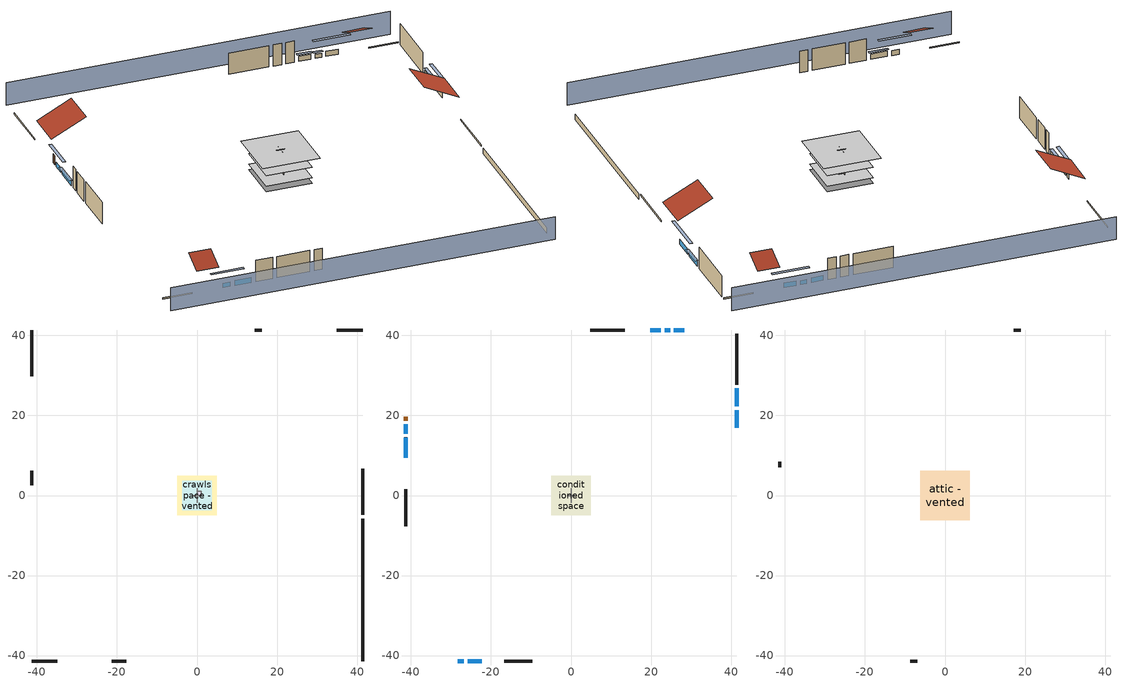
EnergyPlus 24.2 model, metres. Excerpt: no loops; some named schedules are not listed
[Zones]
central ac and furnace airloop ret air zone
 floor adiabatic (AdiabaticConst): 0,0 0,1 1,1 1,0 z0
 wall adiabatic (AdiabaticConst): 0,1 0,0 1,0 1,1 0,1 z0:1
 ceiling adiabatic (AdiabaticConst): 1,0 1,1 0,1 0,0 z1
crawlspace - vented
 floor foundation (Slab2 construction): -4.94,-4.94 -4.94,4.94 4.94,4.94 4.94,-4.94 z-0.91
 wall outside (RimJoist1 construction): 41.35,-4.85 41.35,6.67 z0.3:0.61
 wall outside (RimJoist2 construction): -41.35,-41.35 -34.95,-41.35 z0.3:0.61
 wall outside (RimJoist3 construction): -41.35,41.35 -41.35,29.83 z0.3:0.61
 wall outside (RimJoist4 construction): 41.35,41.35 34.95,41.35 z0.3:0.61
 wall foundation (FoundationWall1 construction): 41.35,-41.35 41.35,-5.78 z-0.91:0.3
garage
 floor foundation (Slab1 construction): -3.66,-3.66 -3.66,3.66 3.66,3.66 3.66,-3.66 z0
 wall outside (Wall1 construction): -21.31,-41.35 -17.66,-41.35 z0.3:5.18
 wall outside (Wall12 construction): 16.21,41.35 14.38,41.35 z0.3:5.18
 wall outside (Wall2 construction): -41.35,6.17 -41.35,2.51 z0.3:5.18
 wall to conditioned space (Wall5 construction Reversed): 0,-1.83 0,1.83 z0.3:5.18
 wall to conditioned space (Wall6 construction Reversed): 0.91,0 -0.91,0 z0.3:5.18
conditioned space
 floor to crawlspace - vented (Floor1 construction): -4.94,-4.94 -4.94,4.94 4.94,4.94 4.94,-4.94 z0.3
 floor to garage (Floor2 construction): -3.66,-3.66 -3.66,3.66 3.66,3.66 3.66,-3.66 z0.3
 floor adiabatic (AdiabaticFloorConstruction): -4.94,-4.94 -4.94,4.94 4.94,4.94 4.94,-4.94 z2.74
 wall outside (AdiabaticWallConstruction 1): -41.35,19.63 -41.35,18.72 z0.3:2.34
 wall outside (AdiabaticWallConstruction): 41.35,16.87 41.35,21.36 / 41.35,22.28 41.35,26.77 / -25.83,-41.35 -22.24,-41.35 z0.3:1.52; -28.36,-41.35 -26.76,-41.35 / -41.35,17.79 -41.35,15.42 z0.3:1.37; -41.35,14.49 -41.35,9.4 z0.3:1.43; 28.36,41.35 25.73,41.35 / 22.46,41.35 19.83,41.35 z0.3:1.46; 24.8,41.35 23.39,41.35 z0.3:1.25
 wall outside (Wall3 construction): 41.35,27.7 41.35,40.42 z0.3:5.18
 wall outside (Wall4 construction): -16.73,-41.35 -9.66,-41.35 z0.3:5.18
 wall outside (Wall7 construction): -41.35,1.58 -41.35,-7.65 z0.3:5.18
 wall outside (Wall8 construction): 13.45,41.35 4.83,41.35 z0.3:5.18
 window (WindowConstruction): 41.35,16.87 41.35,21.36 z0.3:1.52
 window (WindowConstruction 1): 41.35,22.28 41.35,26.77 z0.3:1.52
 window (WindowConstruction 2): -28.35,-41.35 -26.76,-41.35 z0.3:1.37
 window (WindowConstruction 3): -25.83,-41.35 -22.24,-41.35 z0.3:1.52
 window (WindowConstruction 4): -41.35,17.79 -41.35,15.42 z0.3:1.37
 window (WindowConstruction 5): -41.35,14.49 -41.35,9.4 z0.3:1.43
 window (WindowConstruction 6): 28.35,41.35 25.73,41.35 z0.3:1.46
 window (WindowConstruction 7): 24.8,41.35 23.39,41.35 z0.3:1.25
 window (WindowConstruction 8): 22.46,41.35 19.84,41.35 z0.3:1.46
 door (Door): -41.35,19.63 -41.35,18.72 z0.3:2.34
 ceiling adiabatic (AdiabaticFloorConstruction): 4.94,-4.94 4.94,4.94 -4.94,4.94 -4.94,-4.94 z2.74
attic - vented
 floor to conditioned space (Floor3 construction Reversed): -6.15,-6.15 -6.15,6.15 6.15,6.15 6.15,-6.15 z5.18
 wall outside (Wall10 construction): 18.91,41.35 17.13,41.35 z0.3:5.18
 wall outside (Wall11 construction): -41.35,8.47 -41.35,7.1 z0.3:5.18
 wall outside (Wall9 construction): -8.73,-41.35 -6.96,-41.35 z0.3:5.18
 roof outside (Roof1 construction): 41.35,15.94,5.18 33.89,15.94,8.91 33.89,7.6,8.91 41.35,7.6,5.18
 roof outside (Roof2 construction): -29.28,-41.35,5.18 -29.28,-37.11,7.3 -34.02,-37.11,7.3 -34.02,-41.35,5.18
 roof outside (Roof3 construction): 29.28,41.35,5.18 29.28,37.11,7.3 34.02,37.11,7.3 34.02,41.35,5.18
 roof outside (Roof4 construction): -41.35,20.56,5.18 -33.89,20.56,8.91 -33.89,28.9,8.91 -41.35,28.9,5.18
shading: 41.35,45.92 -41.35,45.92 / -41.35,-45.92 41.35,-45.92 z0:5.18; 41.35,24.1 41.35,14.12 41.96,14.12 41.96,24.1 z4.27; 41.35,27.08 41.35,21.98 41.96,21.98 41.96,27.08 z1.83; -24.02,-41.35 -31.1,-41.35 -31.1,-41.96 -24.02,-41.96 z4.11; -21.94,-41.35 -26.14,-41.35 -26.14,-41.96 -21.94,-41.96 z1.83; -41.35,12.68 -41.35,20.53 -41.96,20.53 -41.96,12.68 z4.11; -41.35,9.1 -41.35,14.8 -41.96,14.8 -41.96,9.1 z1.74; 22.99,41.35 31.1,41.35 31.1,41.96 22.99,41.96 z4.21; 23.08,41.35 25.11,41.35 25.11,41.96 23.08,41.96 z1.55; 19.53,41.35 22.76,41.35 22.76,41.96 19.53,41.96 z1.77
[Building]
Building 1: Terrain=Suburbs
[Site:Location]
Portland Intl Arpt_OR: Latitude {deg}=45.59; Longitude {deg}=-122.6; Time Zone {hr}=-8; Elevation {m}=33; Keep Site Location Information=Yes
[Site:GroundTemperature:Shallow]
10.2558, 8.96328, 8.85977, 9.47314, 11.9355, 14.3863, 16.5111, 17.8571, 17.9714, 16.8767, 14.8061, 12.4304
[Site:WaterMainsTemperature]
Calculation Method=Schedule; Temperature Schedule=mains temperature schedule
[Material] Roughness=Rough; Thermal Absorptance=0.9
Name | Thickness {m} | Conductivity {W/m-K} | Density {kg/m3} | Specific Heat {J/kg-K} | Solar Absorptance | Visible Absorptance
asphalt or fiberglass shingles | 0.00635 | 0.162714 | 1121.4 | 1465.45 | 0.85 | 0.85
ceiling loosefill ins | 0.254 | 0.0480833 | 16.02 | 1046.75 | 0.7 | 0.7
ceiling stud and cavity | 0.1397 | 0.104117 | 65.682 | 1177.47 | 0.7 | 0.7
concrete 4.0 in. | 0.1016 | 1.803125 | 2242.8 | 837.4 | 0.7 | 0.7
concrete 8.0 in. | 0.2032 | 1.803125 | 2242.8 | 837.4 | 0.7 | 0.7
door material | 0.04445 | 0.0612267 | 512.64 | 1214.23 | 0.7 | 0.7
floor covering | 0.0127 | 0.0433444 | 54.468 | 1339.84 | 0.6 | 0.6
floor rigid ins | 0.051816 | 0.029427 | 32.04 | 1214.23 | 0.7 | 0.7
floor rigid ins 1; wall rigid ins | 0.512978 | 0.029427 | 32.04 | 1214.23 | 0.7 | 0.7
floor stud and cavity | 0.1397 | 0.0972396 | 92.3553 | 1139.71 | 0.7 | 0.7
floor stud and cavity 1 | 0.1397 | 1.75129 | 37.0049 | 1207.88 | 0.7 | 0.7
furniture material conditioned space 1; furniture material garage 1 | 0.1524 | 0.115458 | 640.8 | 1214.23 | 0.6 | 0.6
gypsum board | 0.0127 | 0.160291 | 801 | 837.4 | 0.6 | 0.6
osb sheathing 0.5 in. | 0.0127 | 0.115458 | 512.64 | 1214.23 | 0.6 | 0.6
osb sheathing 0.5 in. 1; osb sheathing 0.5 in. 2; osb sheathing 0.5 in. 3 | 0.0127 | 0.115458 | 512.64 | 1214.23 | 0.7 | 0.7
osb sheathing 0.75 in. | 0.01905 | 0.115458 | 512.64 | 1214.23 | 0.7 | 0.7
rim joist stud and cavity | 0.0508 | 0.178688 | 50.32683 | 1063.81 | 0.6 | 0.6
roof rigid ins | 0.00281632 | 0.029427 | 32.04 | 1214.23 | 0.7 | 0.7
soil 0.5 in. | 0.0127 | 1.3848 | 1842.3 | 418.7 | 0.7 | 0.7
wall stud and cavity | 0.1397 | 0.727959 | 139.0536 | 1170.24 | 0.6 | 0.6
wall stud and cavity 1 | 0.1397 | 0.0951301 | 139.0536 | 1170.24 | 0.7 | 0.7
wall stud and cavity 2 | 0.1397 | 0.0856282 | 139.0536 | 1170.24 | 0.7 | 0.7
wall stud and cavity 3 | 0.0889 | 0.380278 | 52.3479 | 1209.89 | 0.7 | 0.7
wall stud and cavity 4 | 0.0889 | 0.391764 | 83.0341 | 1211.67 | 0.7 | 0.7
wood siding | 0.0254 | 0.102417 | 544.68 | 1172.36 | 0.85 | 0.85
wood siding 1; wood siding 2 | 0.0254 | 0.102417 | 544.68 | 1172.36 | 0.7 | 0.7
[Material:NoMass]
Adiabatic: Roughness=Rough; Thermal Resistance {m2-K/W}=176.1; Thermal Absorptance=0.9; Solar Absorptance=0.7; Visible Absorptance=0.7
[WindowMaterial:SimpleGlazingSystem]
WindowMaterial: U-Factor {W/m2-K}=4.76952; Solar Heat Gain Coefficient=0.63
[Construction]
AdiabaticConst: Adiabatic
AdiabaticFloorConstruction: floor stud and cavity 1, floor rigid ins 1, osb sheathing 0.75 in., floor covering
AdiabaticWallConstruction: wood siding 1, wall rigid ins, wall stud and cavity 3, gypsum board
AdiabaticWallConstruction 1: wood siding 2, wall rigid ins, wall stud and cavity 3, gypsum board
Door: door material
Floor1 construction; Floor2 construction: floor stud and cavity, floor rigid ins, osb sheathing 0.75 in., floor covering
Floor3 construction Reversed: gypsum board, ceiling stud and cavity, ceiling loosefill ins
FoundationWall1 construction: concrete 8.0 in.
furniture construction conditioned space 1: furniture material conditioned space 1
furniture construction garage 1: furniture material garage 1
PartitionWallConstruction: gypsum board, wall stud and cavity 4, gypsum board
RimJoist1 construction; RimJoist2 construction; RimJoist3 construction; RimJoist4 construction: wood siding, rim joist stud and cavity
Roof1 construction; Roof2 construction; Roof3 construction; Roof4 construction: asphalt or fiberglass shingles, roof rigid ins, osb sheathing 0.5 in.
Slab1 construction: concrete 4.0 in.
Slab2 construction: soil 0.5 in.
Wall1 construction; Wall2 construction: wood siding, osb sheathing 0.5 in. 1, wall stud and cavity
Wall10 construction; Wall11 construction; Wall12 construction; Wall9 construction: wood siding, osb sheathing 0.5 in. 3, wall stud and cavity
Wall3 construction; Wall4 construction: wood siding, osb sheathing 0.5 in. 1, wall stud and cavity 1, gypsum board
Wall5 construction Reversed: gypsum board, wall stud and cavity 2, osb sheathing 0.5 in. 2
Wall6 construction Reversed: gypsum board, wall stud and cavity 2, osb sheathing 0.5 in. 3
Wall7 construction; Wall8 construction: wood siding, osb sheathing 0.5 in. 3, wall stud and cavity 1, gypsum board
WindowConstruction; WindowConstruction 1; WindowConstruction 2; WindowConstruction 3; WindowConstruction 4; WindowConstruction 5; WindowConstruction 6; WindowConstruction 7; WindowConstruction 8: WindowMaterial
[Zone] Multiplier=1
Name | Volume {m3} | Part of Total Floor Area
attic - vented | 138.513 | Yes
central ac and furnace airloop ret air zone | 1 | No
conditioned space | 606.66 | Yes
crawlspace - vented | 119.044 | Yes
garage | 130.484 | Yes
[Space]
Name | Zone | Volume {m3} | Space Type
attic - vented 1 | attic - vented | 138.513
central ac and furnace airloop ret air space | central ac and furnace airloop ret air zone |  | Plenum Space Type
conditioned space 1 | conditioned space | 606.66
crawlspace - vented 1 | crawlspace - vented | 119.044
garage 1 | garage | 130.484
[ZoneInfiltration:EffectiveLeakageArea] Schedule=Always On Discrete
Name | Zone or Space | Effective Air Leakage Area {cm2} | Stack Coefficient | Wind Coefficient
infil attic - vented 1 | attic - vented 1 | 5037.94 | 0.000191169 | 4.40743e-05
infil garage 1 | garage 1 | 271.837 | 0.000129147 | 4.64657e-05
[ZoneMixing] Schedule=Always On Continuous; Design Flow Rate Calculation Method=Flow/Zone; Design Flow Rate {m3/s}=0
Name | Zone or Space | Source Zone or Space
whole house fan mix | attic - vented | conditioned space
central ac and furnace airloop_0 ZoneMixDZToCond mix | conditioned space | crawlspace - vented
central ac and furnace airloop_0 ZoneMixCondToDZ mix | crawlspace - vented | conditioned space
[SpaceList]
Plenum Space Type: central ac and furnace airloop ret air space
[OtherEquipment] Design Level Calculation Method=EquipmentLevel
Name | Fuel Type | Zone or ZoneList or Space or SpaceList | Schedule | Design Level {W} | Fraction Latent | Fraction Radiant | Fraction Lost
central ac and furnace airloop_0 RetCondToRP; central ac and furnace airloop_0 RetSensLkToRP | None | central ac and furnace airloop ret air space | Always On Discrete | 0 | 0 | 0 | 0
central ac and furnace airloop_0 RetLatLkToRP | None | central ac and furnace airloop ret air space | Always On Discrete | 0 | 1 | 0 | 0
central ac and furnace airloop_0 SupCondToLv; central ac and furnace airloop_0 SupSensLkToCond; mech vent house fan sensible load | None | conditioned space 1 | Always On Discrete | 0 | 0 | 0 | 0
central ac and furnace airloop_0 SupLatLkToCond; mech vent house fan latent load | None | conditioned space 1 | Always On Discrete | 0 | 1 | 0 | 0
clothes dryer 1 | NaturalGas | conditioned space 1 | clothes_dryer | 3125.35 | 0.015 | 0.081 | 0.85
cooking range 1 | NaturalGas | conditioned space 1 | cooking_range | 1438.66 | 0.16 | 0.384 | 0.2
general water use latent | None | conditioned space 1 | general water use schedule | 81.0615 | 1 | 0 | 0
general water use sensible | None | conditioned space 1 | general water use schedule | -79.8895 | 0 | 0.6 | 0
central ac and furnace airloop_0 RetCondToDZ; central ac and furnace airloop_0 SupCondToDZ; central ac and furnace airloop_0 SupSensLkToDZ | None | crawlspace - vented 1 | Always On Discrete | 0 | 0 | 0 | 0
central ac and furnace airloop_0 SupLatLkToDZ | None | crawlspace - vented 1 | Always On Discrete | 0 | 1 | 0 | 0
water heater energy adjustment1 | Electricity | garage 1 | Always On Discrete | 0.01 | 0 | 0 | 1
water heater lat | None | garage 1 | Always On Discrete | 0 | 1 | 0 | 0
water heater sens | None | garage 1 | Always On Discrete | 0 | 0 | 0 | 0
[SurfaceProperty:IncidentSolarMultiplier] Incident Solar Multiplier=1; Incident Solar Multiplier Schedule=trans schedule winter=0.85 summer=0.7
Window1; Window2; Window3; Window4; Window5; Window6; Window7; Window8; Window9
[InternalMass]
Name | Construction | Zone or ZoneList | Space or SpaceList | Surface Area {m2}
furniture mass conditioned space 1 | furniture construction conditioned space 1 | conditioned space | conditioned space 1 | 99.51774
partition wall mass | PartitionWallConstruction | conditioned space | conditioned space 1 | 248.794
furniture mass garage 1 | furniture construction garage 1 | garage | garage 1 | 5.35122
[Lights] Design Level Calculation Method=LightingLevel; Return Air Fraction=0; Fraction Radiant=0.6; Fraction Visible=0.2; Fraction Replaceable=1
Name | Zone or ZoneList or Space or SpaceList | Schedule | Lighting Level {W}
interior lighting | conditioned space 1 | lighting_interior | 381.253
garage lighting | garage 1 | lighting_garage | 9.33154
[People]
occupants: Zone or ZoneList or Space or SpaceList=conditioned space 1; Number of People Schedule=occupants; Number of People Calculation Method=People; Number of People=4; Fraction Radiant=0.314171; Sensible Heat Fraction=0.56303; Activity Level Schedule=occupants activity schedule; Carbon Dioxide Generation Rate {m3/s-W}=0; Enable ASHRAE 55 Comfort Warnings=No; Mean Radiant Temperature Calculation Type=EnclosureAveraged
[ElectricEquipment] Zone or ZoneList or Space or SpaceList=conditioned space 1; Design Level Calculation Method=EquipmentLevel
Name | Schedule | Design Level {W} | Fraction Latent | Fraction Radiant | Fraction Lost
clothes dryer | clothes_dryer | 235.251 | 0.015 | 0.081 | 0.85
clothes washer | clothes_washer | 295.347 | 0.03 | 0.162 | 0.7
cooking range | cooking_range | 49.089 | 0.16 | 0.384 | 0.2
dishwasher | dishwasher | 763.152 | 0.3 | 0.18 | 0.4
fridge | fridge schedule | 43.7215 | 0 | 0.6 | 0
mech vent bath fan 0 | mech vent bath fan 0 schedule | 30 | 0 | 0 | 1
mech vent house fan | mech vent house fan schedule | 0 | 0 | 0 | 1
mech vent house fan cfis | mech vent house fan cfis schedule | 0 | 0 | 0 | 0
mech vent range fan 0 | mech vent range fan 0 schedule | 30 | 0 | 0 | 1
misc plug loads | plug_loads_other | 466.493 | 0.021 | 0.558 | 0.049
misc tv | plug_loads_tv | 637.95 | 0 | 0.6 | 0
misc well pump | misc well pump schedule | 127.494 | 0 | 0 | 1
whole house fan | Always On Discrete | 0 | 0 | 0 | 1
[ZoneInfiltration:DesignFlowRate] Schedule=Always On Discrete
Name | Zone or ZoneList or Space or SpaceList | Design Flow Rate Calculation Method | Design Flow Rate {m3/s} | Air Changes per Hour {1/hr} | Constant Term Coefficient | Temperature Term Coefficient | Velocity Term Coefficient | Velocity Squared Term Coefficient
infil flow; natural vent flow; whole house fan flow | conditioned space 1 | Flow/Zone | 0
crawlspace_vented 1 duct leakage imbalance infil flow | crawlspace - vented 1 | Flow/Zone | 0
infil crawlspace - vented 1 | crawlspace - vented 1 | AirChanges/Hour |  | 2.6013 | 1 | 0 | 0 | 0
[SurfaceProperty:ExposedFoundationPerimeter] Exposed Perimeter Calculation Method=TotalExposedPerimeter
Name | Total Exposed Perimeter {m}
Slab2 | 35.57016
Slab1 | 18.288
[AvailabilityManager:Scheduled]
central ac and furnace airloop Availability Manager: Schedule=Always On Discrete
[AirLoopHVAC:ReturnPlenum]
Air Loop HVAC Return Plenum 1: Zone=central ac and furnace airloop ret air zone
[WaterUse:Equipment]
dishwasher: Peak Flow Rate {m3/s}=5.1654e-06; Flow Rate Fraction Schedule=hot_water_dishwasher
[Foundation:Kiva] Wall Depth Below Slab {m}=0.2032
Name | Initial Indoor Air Temperature {C} | Wall Height Above Grade {m}
Foundation Kiva 1 | 13.4258 | 0.1016
Foundation Kiva 2 | 8.58325 | 0.3048
[Foundation:Kiva:Settings]
Soil Conductivity {W/m-K}=1.3848; Soil Density {kg/m3}=1842.3; Soil Specific Heat {J/kg-K}=418.7; Ground Solar Absorptivity=0.9; Ground Thermal Absorptivity=0.9; Ground Surface Roughness {m}=0.03; Far-Field Width {m}=40; Deep-Ground Boundary Condition=ZeroFlux; Deep-Ground Depth {m}=40; Minimum Cell Dimension {m}=0.2; Maximum Cell Growth Coefficient=3; Simulation Timestep=Timestep
[Exterior:Lights]
exterior lighting: Schedule=exterior lighting schedule; Design Level {W}=8.97151
[EnergyManagementSystem:GlobalVariable]
central_ac_and_furnace_airloop_0_DuctImbalLkExhFanEquivCond
central_ac_and_furnace_airloop_0_DuctImbalLkExhFanEquivDZ
central_ac_and_furnace_airloop_0_DuctImbalLkSupFanEquivCond
central_ac_and_furnace_airloop_0_DuctImbalLkSupFanEquivDZ
central_ac_and_furnace_airloop_0_DZ_T
central_ac_and_furnace_airloop_0_DZ_W
central_ac_and_furnace_airloop_0_RetCondToDZ
central_ac_and_furnace_airloop_0_RetCondToRP
central_ac_and_furnace_airloop_0_RetLatLkToRP
central_ac_and_furnace_airloop_0_RetSensLkToRP
central_ac_and_furnace_airloop_0_SupCondToDZ
central_ac_and_furnace_airloop_0_SupCondToLv
central_ac_and_furnace_airloop_0_SupLatLkToCond
central_ac_and_furnace_airloop_0_SupLatLkToDZ
central_ac_and_furnace_airloop_0_SupSensLkToCond
central_ac_and_furnace_airloop_0_SupSensLkToDZ
central_ac_and_furnace_airloop_0_ZoneMixCondToDZ
central_ac_and_furnace_airloop_0_ZoneMixDZToCond
central_ac_and_furnace_airloop_AH_MFR
central_ac_and_furnace_airloop_AH_Tout
central_ac_and_furnace_airloop_AH_VFR
central_ac_and_furnace_airloop_AH_Wout
central_ac_and_furnace_airloop_Fan_RTF
central_ac_and_furnace_airloop_RA_T
central_ac_and_furnace_airloop_Ra_W
infil_program_Qfan
infil_program_Qinf
natural_vent_program_Qnv
natural_vent_program_Qwhf
[EnergyManagementSystem:Sensor]
Name | Output:Variable or Output:Meter Index Key | Output:Variable or Output:Meter
airflow_gain | infil flow | Infiltration Sensible Heat Gain Energy
airflow_gain_1 | natural vent flow | Infiltration Sensible Heat Gain Energy
airflow_gain_2 | whole house fan flow | Infiltration Sensible Heat Gain Energy
airflow_loss | infil flow | Infiltration Sensible Heat Loss Energy
airflow_loss_1 | natural vent flow | Infiltration Sensible Heat Loss Energy
airflow_loss_2 | whole house fan flow | Infiltration Sensible Heat Loss Energy
central_ac_and_furnace_airloop_0_DZ_T_s | crawlspace - vented | Zone Air Temperature
central_ac_and_furnace_airloop_0_DZ_W_s | crawlspace - vented | Zone Mean Air Humidity Ratio
central_ac_and_furnace_airloop_AH_MFR_s | Node 7 | System Node Mass Flow Rate
central_ac_and_furnace_airloop_AH_Tout_s | Node 7 | System Node Temperature
central_ac_and_furnace_airloop_AH_VFR_s | Node 7 | System Node Current Density Volume Flow Rate
central_ac_and_furnace_airloop_AH_Wout_s | Node 7 | System Node Humidity Ratio
central_ac_and_furnace_airloop_RA_T_s | Node 10 | System Node Temperature
central_ac_and_furnace_airloop_Ra_W_s | Node 10 | System Node Humidity Ratio
clg_load_cond |  | Cooling:EnergyTransfer:Zone:CONDITIONED SPACE
clg_load_duct |  | Cooling:EnergyTransfer:Zone:CENTRAL AC AND FURNACE AIRLOOP RET AIR ZONE
clg_sp_s; clg_sp_s_1 | cooling setpoint | Schedule Value
clothes_dryer_exhaust_0_sch_s | clothes_dryer | Schedule Value
cool_season | cooling season schedule | Schedule Value
ducts_conv | central ac and furnace airloop_0 RetCondToRP | Other Equipment Convective Heating Energy
ducts_conv_1 | central ac and furnace airloop_0 RetLatLkToRP | Other Equipment Convective Heating Energy
ducts_conv_2 | central ac and furnace airloop_0 RetSensLkToRP | Other Equipment Convective Heating Energy
ducts_conv_3 | central ac and furnace airloop_0 SupCondToLv | Other Equipment Convective Heating Energy
ducts_conv_4 | central ac and furnace airloop_0 SupLatLkToCond | Other Equipment Convective Heating Energy
ducts_conv_5 | central ac and furnace airloop_0 SupSensLkToCond | Other Equipment Convective Heating Energy
ducts_rad | central ac and furnace airloop_0 RetCondToRP | Other Equipment Radiant Heating Energy
ducts_rad_1 | central ac and furnace airloop_0 RetLatLkToRP | Other Equipment Radiant Heating Energy
ducts_rad_2 | central ac and furnace airloop_0 RetSensLkToRP | Other Equipment Radiant Heating Energy
ducts_rad_3 | central ac and furnace airloop_0 SupCondToLv | Other Equipment Radiant Heating Energy
ducts_rad_4 | central ac and furnace airloop_0 SupLatLkToCond | Other Equipment Radiant Heating Energy
ducts_rad_5 | central ac and furnace airloop_0 SupSensLkToCond | Other Equipment Radiant Heating Energy
htg_load_cond |  | Heating:EnergyTransfer:Zone:CONDITIONED SPACE
htg_load_duct |  | Heating:EnergyTransfer:Zone:CENTRAL AC AND FURNACE AIRLOOP RET AIR ZONE
htg_sp_s; htg_sp_s_1 | heating setpoint | Schedule Value
ig_ee_conv | clothes dryer | Electric Equipment Convective Heating Energy
ig_ee_conv_2 | cooking range | Electric Equipment Convective Heating Energy
ig_ee_conv_3 | dishwasher | Electric Equipment Convective Heating Energy
ig_ee_conv_4 | fridge | Electric Equipment Convective Heating Energy
ig_ee_conv_5 | misc plug loads | Electric Equipment Convective Heating Energy
ig_ee_conv_6 | misc tv | Electric Equipment Convective Heating Energy
ig_ee_conv_7 | misc well pump | Electric Equipment Convective Heating Energy
ig_ee_conv_8 | whole house fan | Electric Equipment Convective Heating Energy
ig_ee_rad | clothes dryer | Electric Equipment Radiant Heating Energy
ig_ee_rad_2 | cooking range | Electric Equipment Radiant Heating Energy
ig_ee_rad_3 | dishwasher | Electric Equipment Radiant Heating Energy
ig_ee_rad_4 | fridge | Electric Equipment Radiant Heating Energy
ig_ee_rad_5 | misc plug loads | Electric Equipment Radiant Heating Energy
ig_ee_rad_6 | misc tv | Electric Equipment Radiant Heating Energy
ig_ee_rad_7 | misc well pump | Electric Equipment Radiant Heating Energy
ig_ee_rad_8 | whole house fan | Electric Equipment Radiant Heating Energy
ig_lgt_conv | interior lighting | Lights Convective Heating Energy
ig_lgt_rad | interior lighting | Lights Radiant Heating Energy
ig_lgt_vis | interior lighting | Lights Visible Radiation Heating Energy
ig_oe_conv | clothes dryer 1 | Other Equipment Convective Heating Energy
ig_oe_conv_1 | cooking range 1 | Other Equipment Convective Heating Energy
ig_oe_conv_2 | general water use latent | Other Equipment Convective Heating Energy
ig_oe_conv_3 | general water use sensible | Other Equipment Convective Heating Energy
ig_oe_rad | clothes dryer 1 | Other Equipment Radiant Heating Energy
ig_oe_rad_1 | cooking range 1 | Other Equipment Radiant Heating Energy
ig_oe_rad_2 | general water use latent | Other Equipment Radiant Heating Energy
ig_oe_rad_3 | general water use sensible | Other Equipment Radiant Heating Energy
ig_ppl_conv | occupants | People Convective Heating Energy
ig_ppl_rad | occupants | People Radiant Heating Energy
im_conv | furniture mass conditioned space 1 | Surface Inside Face Convection Heat Gain Energy
im_conv_1 | partition wall mass | Surface Inside Face Convection Heat Gain Energy
im_ig | furniture mass conditioned space 1 | Surface Inside Face Internal Gains Radiation Heat Gain Energy
im_ig_1 | partition wall mass | Surface Inside Face Internal Gains Radiation Heat Gain Energy
im_lgt | furniture mass conditioned space 1 | Surface Inside Face Lights Radiation Heat Gain Energy
im_lgt_1 | partition wall mass | Surface Inside Face Lights Radiation Heat Gain Energy
